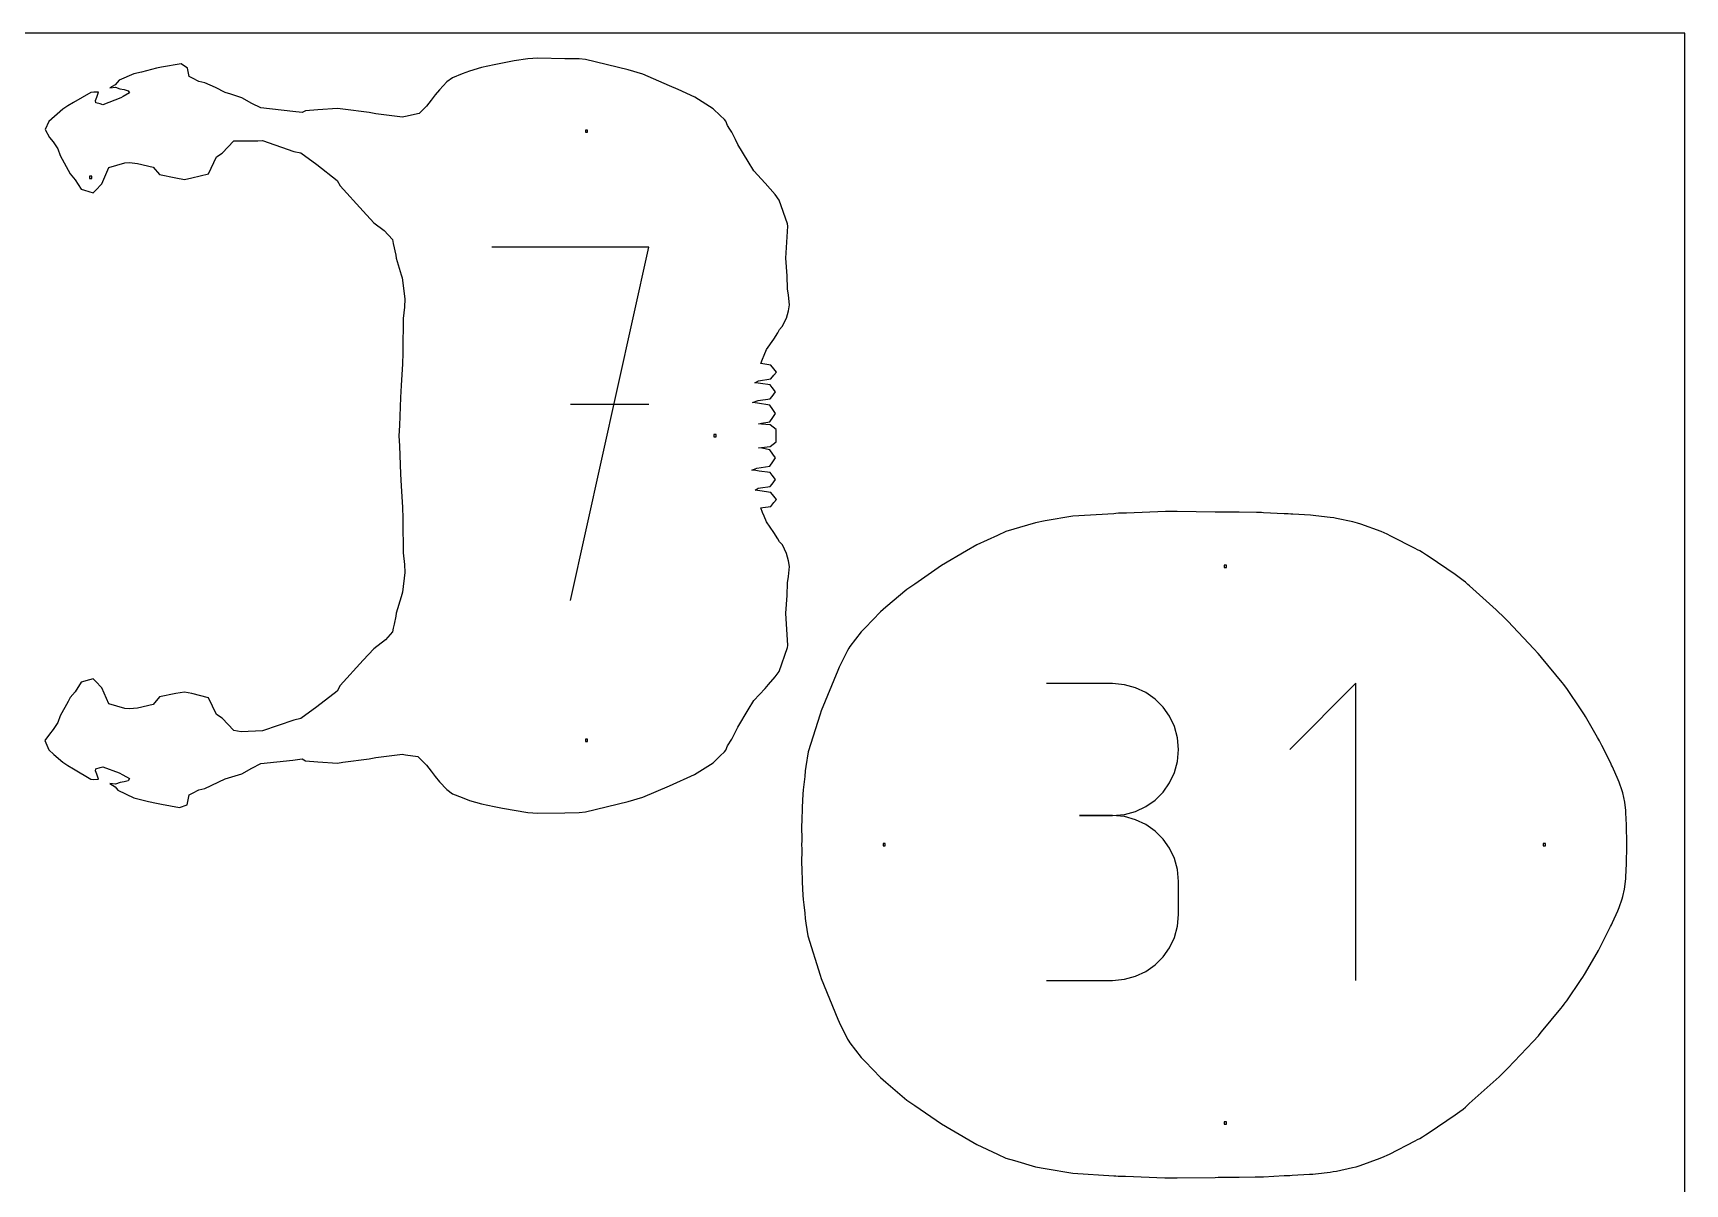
# Model space of a CAD drawing. Extents: x 0 to 90, y 0 to 90.
# Drawn here: x 46.66 to 90, y 59.81 to 90 of the extents above; entities that cross this region are included whole.
import ezdxf

# ---------------------------------------------------------------- set-up
doc = ezdxf.new("R2010")
doc.units = 0

msp = doc.modelspace()

# ---------------------------------------------------------------- linework, layer by layer
at = {"layer": 'annotation', "color": 1}
for p, q in [((62.8202, 84.381303), (58.69662, 84.381303)), ((60.758701, 75.108338), (62.8202, 84.381303)), ((62.8202, 80.251908), (60.758701, 80.251908)), ((74.982446, 72.931825), (73.251665, 72.931825)), ((75.293731, 72.903884), (74.982446, 72.931825)), ((75.586639, 72.823365), (75.293731, 72.903884)), ((75.8563, 72.695218), (75.586639, 72.823365)), ((81.369009, 72.940867), (79.636272, 71.207642)), ((81.369009, 65.146731), (81.369009, 72.940867)), ((76.09784, 72.524396), (75.8563, 72.695218)), ((76.306388, 72.315851), (76.09784, 72.524396)), ((76.477072, 72.074535), (76.306388, 72.315851)), ((76.605021, 71.805402), (76.477072, 72.074535)), ((76.685364, 71.513402), (76.605021, 71.805402)), ((76.713227, 71.203488), (76.685364, 71.513402)), ((76.685364, 70.892119), (76.713227, 71.203488)), ((76.713227, 71.203488), (76.713227, 71.203488)), ((76.605021, 70.598986), (76.685364, 70.892119)), ((76.306388, 70.087075), (76.477072, 70.329)), ((76.477072, 70.329), (76.605021, 70.598986)), ((75.8563, 69.707051), (76.09784, 69.878121)), ((76.09784, 69.878121), (76.306388, 70.087075)), ((74.982446, 69.470263), (74.115833, 69.470263)), ((74.115833, 69.470263), (74.982446, 69.470263)), ((74.982446, 69.470263), (75.293731, 69.49821)), ((75.293731, 69.442322), (74.982446, 69.470263)), ((74.982446, 69.470263), (74.982446, 69.470263)), ((75.293731, 69.49821), (75.586639, 69.578776)), ((75.586639, 69.361802), (75.293731, 69.442322)), ((75.586639, 69.578776), (75.8563, 69.707051)), ((75.8563, 69.233655), (75.586639, 69.361802)), ((76.09784, 69.062833), (75.8563, 69.233655)), ((76.306388, 68.854288), (76.09784, 69.062833)), ((76.477072, 68.612973), (76.306388, 68.854288)), ((76.605021, 68.343839), (76.477072, 68.612973)), ((76.685364, 68.051839), (76.605021, 68.343839)), ((76.713227, 67.741925), (76.685364, 68.051839)), ((76.713227, 66.875313), (76.713227, 67.741925)), ((76.713227, 67.741925), (76.713227, 67.741925)), ((76.685364, 66.56527), (76.713227, 66.875313)), ((76.605021, 66.273202), (76.685364, 66.56527)), ((76.306388, 65.762748), (76.477072, 66.004048)), ((76.477072, 66.004048), (76.605021, 66.273202)), ((75.8563, 65.383474), (76.09784, 65.554244)), ((76.09784, 65.554244), (76.306388, 65.762748)), ((73.251665, 65.146976), (74.982446, 65.146976)), ((74.982446, 65.146976), (75.293731, 65.1749)), ((74.982446, 65.146976), (74.982446, 65.146976)), ((75.293731, 65.1749), (75.586639, 65.255379)), ((75.586639, 65.255379), (75.8563, 65.383474))]:
    msp.add_line(p, q, dxfattribs=at)
at = {"layer": 'boundary', "color": 5}
for p, q in [((59.639798, 89.323745), (59.285545, 89.2667)), ((59.903703, 89.34125), (59.639798, 89.323745)), ((60.616517, 89.326051), (59.903703, 89.34125)), ((60.99095, 89.323436), (60.616517, 89.326051)), ((61.153771, 89.304591), (60.99095, 89.323436)), ((62.275424, 89.031701), (61.153771, 89.304591)), ((49.30848, 88.930869), (48.921038, 88.7635)), ((49.506119, 88.977129), (49.30848, 88.930869)), ((49.901434, 89.077868), (49.506119, 88.977129)), ((50.027595, 89.101854), (49.901434, 89.077868)), ((50.546075, 89.191618), (50.027595, 89.101854)), ((50.713807, 89.076501), (50.546075, 89.191618)), ((50.738677, 88.951221), (50.713807, 89.076501)), ((50.75694, 88.85855), (50.738677, 88.951221)), ((50.846343, 88.812927), (50.75694, 88.85855)), ((57.917895, 88.927915), (57.664339, 88.826849)), ((58.114525, 89.001373), (57.917895, 88.927915)), ((58.42663, 89.094621), (58.114525, 89.001373)), ((58.755781, 89.161863), (58.42663, 89.094621)), ((58.976393, 89.208266), (58.755781, 89.161863)), ((59.285545, 89.2667), (58.976393, 89.208266)), ((62.659063, 88.919319), (62.275424, 89.031701)), ((63.36181, 88.616013), (62.659063, 88.919319)), ((48.17414, 88.442872), (47.725306, 88.17796)), ((48.256913, 88.452113), (48.17414, 88.442872)), ((48.376033, 88.449345), (48.256913, 88.452113)), ((48.355916, 88.395015), (48.376033, 88.449345)), ((48.813832, 88.643369), (48.677658, 88.562071)), ((48.677658, 88.562071), (48.824488, 88.577693)), ((48.921038, 88.7635), (48.813832, 88.643369)), ((48.824488, 88.577693), (48.94104, 88.534098)), ((48.94104, 88.534098), (49.048766, 88.515)), ((49.187497, 88.434204), (49.023828, 88.333587)), ((49.048766, 88.515), (49.155842, 88.485142)), ((49.155842, 88.485142), (49.187497, 88.434204)), ((51.012402, 88.724372), (50.846343, 88.812927)), ((51.169523, 88.691543), (51.012402, 88.724372)), ((51.44994, 88.570023), (51.169523, 88.691543)), ((51.6972, 88.435707), (51.44994, 88.570023)), ((51.852501, 88.395241), (51.6972, 88.435707)), ((57.327404, 88.513382), (57.214487, 88.376935)), ((57.519565, 88.720262), (57.327404, 88.513382)), ((57.664339, 88.826849), (57.519565, 88.720262)), ((63.584072, 88.520272), (63.36181, 88.616013)), ((64.0238, 88.319584), (63.584072, 88.520272)), ((47.445672, 87.998664), (47.078105, 87.679312)), ((47.571594, 88.091063), (47.445672, 87.998664)), ((47.725306, 88.17796), (47.571594, 88.091063)), ((48.294665, 88.22955), (48.330678, 88.314571)), ((48.30679, 88.170838), (48.294665, 88.22955)), ((48.423341, 88.139517), (48.30679, 88.170838)), ((48.330678, 88.314571), (48.355916, 88.395015)), ((48.49248, 88.120646), (48.423341, 88.139517)), ((48.959871, 88.29722), (48.49248, 88.120646)), ((49.023828, 88.333587), (48.959871, 88.29722)), ((52.137005, 88.304112), (51.852501, 88.395241)), ((52.402865, 88.153494), (52.137005, 88.304112)), ((52.632627, 88.034159), (52.402865, 88.153494)), ((53.47771, 87.943244), (52.632627, 88.034159)), ((54.129965, 87.986751), (53.805481, 87.96294)), ((54.64433, 88.02459), (54.129965, 87.986751)), ((54.789773, 88.000418), (54.64433, 88.02459)), ((55.477895, 87.915957), (54.789773, 88.000418)), ((56.983066, 88.080467), (56.841204, 87.942011)), ((57.105547, 88.23495), (56.983066, 88.080467)), ((57.214487, 88.376935), (57.105547, 88.23495)), ((64.502386, 88.013466), (64.0238, 88.319584)), ((64.686074, 87.835535), (64.502386, 88.013466)), ((47.078105, 87.679312), (46.974462, 87.46859)), ((53.718291, 87.91461), (53.47771, 87.943244)), ((53.805481, 87.96294), (53.718291, 87.91461)), ((55.651005, 87.87925), (55.477895, 87.915957)), ((56.284015, 87.799267), (55.651005, 87.87925)), ((56.340376, 87.791903), (56.284015, 87.799267)), ((56.434961, 87.806211), (56.340376, 87.791903)), ((56.788014, 87.885175), (56.434961, 87.806211)), ((56.841204, 87.942011), (56.788014, 87.885175)), ((64.802303, 87.730386), (64.686074, 87.835535)), ((64.833481, 87.683729), (64.802303, 87.730386)), ((64.881981, 87.570662), (64.833481, 87.683729)), ((64.937901, 87.47787), (64.881981, 87.570662)), ((46.974462, 87.46859), (47.093883, 87.261054)), ((47.093883, 87.261054), (47.184754, 87.146033)), ((47.184754, 87.146033), (47.238332, 87.068494)), ((51.624495, 86.848443), (51.928271, 87.172203)), ((51.928271, 87.172203), (52.55417, 87.168822)), ((52.55417, 87.168822), (52.679722, 87.180447)), ((52.679722, 87.180447), (53.500199, 86.895533)), ((64.989369, 87.397099), (64.937901, 87.47787)), ((65.088445, 87.205124), (64.989369, 87.397099)), ((65.148776, 87.078265), (65.088445, 87.205124)), ((47.238332, 87.068494), (47.309931, 86.964227)), ((47.309931, 86.964227), (47.374001, 86.786855)), ((47.374001, 86.786855), (47.578821, 86.404279)), ((51.261659, 86.307853), (51.476481, 86.748808)), ((51.476481, 86.748808), (51.624495, 86.848443)), ((53.500199, 86.895533), (53.683691, 86.857423)), ((53.683691, 86.857423), (54.104557, 86.551021)), ((65.424382, 86.627564), (65.148776, 87.078265)), ((47.578821, 86.404279), (47.630056, 86.306784)), ((47.630056, 86.306784), (47.7625, 86.15028)), ((48.461927, 86.042041), (48.650701, 86.473137)), ((48.650701, 86.473137), (49.068455, 86.592063)), ((49.068455, 86.592063), (49.189184, 86.602365)), ((49.189184, 86.602365), (49.397869, 86.57956)), ((49.397869, 86.57956), (49.808205, 86.484809)), ((49.808205, 86.484809), (49.974079, 86.284995)), ((49.974079, 86.284995), (50.410397, 86.199068)), ((50.826266, 86.200608), (51.261659, 86.307853)), ((54.104557, 86.551021), (54.642014, 86.135126)), ((65.570423, 86.385511), (65.424382, 86.627564)), ((65.870601, 86.063824), (65.570423, 86.385511)), ((47.7625, 86.15028), (47.925089, 85.901172)), ((47.925089, 85.901172), (48.010259, 85.876336)), ((48.010259, 85.876336), (48.241238, 85.811042)), ((48.241238, 85.811042), (48.298683, 85.871408)), ((48.298683, 85.871408), (48.461927, 86.042041)), ((50.410397, 86.199068), (50.635652, 86.161641)), ((50.635652, 86.161641), (50.826266, 86.200608)), ((54.642014, 86.135126), (54.720069, 85.989723)), ((54.720069, 85.989723), (55.318859, 85.326345)), ((66.134826, 85.764449), (65.870601, 86.063824)), ((66.233681, 85.61853), (66.134826, 85.764449)), ((66.452836, 84.99218), (66.233681, 85.61853)), ((55.318859, 85.326345), (55.60143, 85.022064)), ((55.60143, 85.022064), (55.869482, 84.819224)), ((66.466758, 84.937368), (66.452836, 84.99218)), ((55.869482, 84.819224), (56.093581, 84.579201)), ((56.093581, 84.579201), (56.112714, 84.480828)), ((66.407203, 84.091984), (66.466758, 84.937368)), ((56.112714, 84.480828), (56.176293, 84.172523)), ((56.176293, 84.172523), (56.189865, 84.092174)), ((56.189865, 84.092174), (56.320368, 83.658719)), ((66.441984, 83.627842), (66.407203, 84.091984)), ((56.320368, 83.658719), (56.345753, 83.575581)), ((56.345753, 83.575581), (56.41462, 83.023092)), ((66.4585, 83.292529), (66.441984, 83.627842)), ((66.477068, 83.126646), (66.4585, 83.292529)), ((56.403408, 82.811366), (56.368864, 82.509822)), ((56.41462, 83.023092), (56.403408, 82.811366)), ((66.507872, 82.865449), (66.477068, 83.126646)), ((66.483147, 82.715823), (66.507872, 82.865449)), ((56.368864, 82.509822), (56.36757, 82.204679)), ((66.318614, 82.297113), (66.430412, 82.522365)), ((66.430412, 82.522365), (66.483147, 82.715823)), ((56.3628, 81.975713), (56.361258, 81.600278)), ((56.36757, 82.204679), (56.3628, 81.975713)), ((65.903417, 81.694124), (66.098625, 81.971436)), ((66.098625, 81.971436), (66.200623, 82.137869)), ((66.200623, 82.137869), (66.246782, 82.222002)), ((66.246782, 82.222002), (66.318614, 82.297113)), ((56.361258, 81.600278), (56.35695, 81.32218)), ((65.801437, 81.447091), (65.843588, 81.549077)), ((65.843588, 81.549077), (65.903417, 81.694124)), ((56.35695, 81.32218), (56.321315, 80.753841)), ((65.754485, 81.326431), (65.801437, 81.447091)), ((65.811181, 81.31788), (65.754485, 81.326431)), ((66.019459, 81.288282), (65.811181, 81.31788)), ((66.093771, 81.191217), (66.019459, 81.288282)), ((66.162632, 81.10663), (66.093771, 81.191217)), ((66.0938, 81.021989), (66.162632, 81.10663)), ((56.321315, 80.753841), (56.301647, 80.44088)), ((65.599125, 80.826455), (65.697425, 80.879167)), ((65.681159, 80.814222), (65.599125, 80.826455)), ((65.747325, 80.804256), (65.681159, 80.814222)), ((65.697425, 80.879167), (66.01953, 80.924869)), ((66.001543, 80.767018), (65.747325, 80.804256)), ((66.052699, 80.704184), (66.001543, 80.767018)), ((66.01953, 80.924869), (66.0938, 81.021989)), ((66.141367, 80.585362), (66.052699, 80.704184)), ((56.301647, 80.44088), (56.271462, 79.703952)), ((65.537005, 80.307957), (65.68612, 80.358835)), ((65.668972, 80.286044), (65.537005, 80.307957)), ((65.989502, 80.23434), (65.668972, 80.286044)), ((65.68612, 80.358835), (66.001646, 80.403607)), ((66.069126, 80.120533), (65.989502, 80.23434)), ((66.001646, 80.403607), (66.052768, 80.466471)), ((66.052768, 80.466471), (66.141367, 80.585362)), ((65.689483, 79.750372), (65.776392, 79.76526)), ((65.774466, 79.742122), (65.689483, 79.750372)), ((65.776392, 79.76526), (65.989573, 79.802502)), ((65.989573, 79.802502), (66.06916, 79.916354)), ((66.139047, 80.018467), (66.069126, 80.120533)), ((66.06916, 79.916354), (66.139047, 80.018467)), ((56.271462, 79.703952), (56.260978, 79.435244)), ((56.260978, 79.435244), (56.271462, 79.166553)), ((66.001689, 79.718508), (65.774466, 79.742122)), ((66.078995, 79.658847), (66.001689, 79.718508)), ((66.153748, 79.597183), (66.078995, 79.658847)), ((66.153786, 79.464873), (66.153748, 79.597183)), ((66.153803, 79.405785), (66.153786, 79.464873)), ((66.153841, 79.27346), (66.153803, 79.405785)), ((56.271462, 79.166553), (56.301647, 78.429619)), ((65.689485, 79.120083), (65.774642, 79.128357)), ((65.776521, 79.105181), (65.689485, 79.120083)), ((65.774642, 79.128357), (66.001797, 79.151985)), ((65.989501, 79.067993), (65.776521, 79.105181)), ((66.069125, 78.954186), (65.989501, 79.067993)), ((66.001797, 79.151985), (66.079094, 79.211716)), ((66.139047, 78.85212), (66.069125, 78.954186)), ((66.079094, 79.211716), (66.153841, 79.27346)), ((65.522515, 78.528407), (65.653706, 78.58179)), ((65.580772, 78.528219), (65.522515, 78.528407)), ((65.707672, 78.509321), (65.580772, 78.528219)), ((65.653706, 78.58179), (65.989584, 78.636162)), ((66.001542, 78.466903), (65.707672, 78.509321)), ((65.989584, 78.636162), (66.069166, 78.750012)), ((66.052699, 78.404069), (66.001542, 78.466903)), ((66.069166, 78.750012), (66.139047, 78.85212)), ((56.301647, 78.429619), (56.321309, 78.11672)), ((56.321309, 78.11672), (56.356942, 77.548325)), ((65.6047, 78.004955), (65.681075, 78.056225)), ((65.681075, 78.056225), (65.747342, 78.06621)), ((65.747342, 78.06621), (66.001646, 78.103492)), ((66.001646, 78.103492), (66.052768, 78.166356)), ((66.141367, 78.285248), (66.052699, 78.404069)), ((66.052768, 78.166356), (66.141367, 78.285248)), ((65.72999, 77.986433), (65.6047, 78.004955)), ((66.019449, 77.945629), (65.72999, 77.986433)), ((65.811218, 77.55259), (66.019532, 77.58221)), ((66.093763, 77.848562), (66.019449, 77.945629)), ((66.019532, 77.58221), (66.093797, 77.679328)), ((66.162632, 77.763971), (66.093763, 77.848562)), ((66.093797, 77.679328), (66.162632, 77.763971)), ((56.356942, 77.548325), (56.361251, 77.270267)), ((56.361251, 77.270267), (56.362799, 76.894803)), ((65.754471, 77.544015), (65.811218, 77.55259)), ((65.801523, 77.423163), (65.754471, 77.544015)), ((65.843681, 77.321175), (65.801523, 77.423163)), ((65.903409, 77.176373), (65.843681, 77.321175)), ((66.098266, 76.899558), (65.903409, 77.176373)), ((72.961319, 77.153837), (72.750641, 77.089056)), ((73.217808, 77.2014), (72.961319, 77.153837)), ((73.942883, 77.323885), (73.217808, 77.2014)), ((75.016969, 77.389485), (73.942883, 77.323885)), ((75.07194, 77.394274), (75.016969, 77.389485)), ((75.140233, 77.400022), (75.07194, 77.394274)), ((75.202517, 77.402147), (75.140233, 77.400022)), ((75.256962, 77.404011), (75.202517, 77.402147)), ((75.343846, 77.406987), (75.256962, 77.404011)), ((76.373056, 77.443103), (75.343846, 77.406987)), ((76.43518, 77.444762), (76.373056, 77.443103)), ((76.546449, 77.447403), (76.43518, 77.444762)), ((76.616503, 77.4466), (76.546449, 77.447403)), ((76.679033, 77.44582), (76.616503, 77.4466)), ((77.671047, 77.43269), (76.679033, 77.44582)), ((77.754434, 77.431668), (77.671047, 77.43269)), ((77.845334, 77.428874), (77.754434, 77.431668)), ((77.900273, 77.427351), (77.845334, 77.428874)), ((78.012338, 77.426775), (77.900273, 77.427351)), ((78.301914, 77.429128), (78.012338, 77.426775)), ((78.756693, 77.422956), (78.301914, 77.429128)), ((78.831957, 77.42085), (78.756693, 77.422956)), ((78.889598, 77.418666), (78.831957, 77.42085)), ((78.940862, 77.416033), (78.889598, 77.418666)), ((79.482965, 77.388116), (78.940862, 77.416033)), ((79.586011, 77.382756), (79.482965, 77.388116)), ((79.65678, 77.379003), (79.586011, 77.382756)), ((79.712791, 77.375743), (79.65678, 77.379003)), ((80.17989, 77.348887), (79.712791, 77.375743)), ((80.249931, 77.34479), (80.17989, 77.348887)), ((80.313839, 77.337152), (80.249931, 77.34479)), ((80.695189, 77.292203), (80.313839, 77.337152)), ((80.792048, 77.27996), (80.695189, 77.292203)), ((80.858647, 77.265864), (80.792048, 77.27996)), ((81.288611, 77.174848), (80.858647, 77.265864)), ((81.41195, 77.145158), (81.288611, 77.174848)), ((81.493377, 77.11554), (81.41195, 77.145158)), ((56.362799, 76.894803), (56.367566, 76.665857)), ((66.200492, 76.73278), (66.098266, 76.899558)), ((66.246711, 76.648523), (66.200492, 76.73278)), ((71.960707, 76.820638), (71.423222, 76.571281)), ((72.184262, 76.924879), (71.960707, 76.820638)), ((72.750641, 77.089056), (72.184262, 76.924879)), ((82.028914, 76.920009), (81.493377, 77.11554)), ((82.111649, 76.88808), (82.028914, 76.920009)), ((82.189601, 76.853265), (82.111649, 76.88808)), ((82.286112, 76.803582), (82.189601, 76.853265)), ((82.920644, 76.476189), (82.286112, 76.803582)), ((56.367566, 76.665857), (56.368854, 76.360699)), ((56.368854, 76.360699), (56.403402, 76.059125)), ((66.318652, 76.573291), (66.246711, 76.648523)), ((66.430387, 76.348172), (66.318652, 76.573291)), ((66.483138, 76.154698), (66.430387, 76.348172)), ((71.153875, 76.416682), (70.492898, 76.027343)), ((71.423222, 76.571281), (71.153875, 76.416682)), ((82.986632, 76.440672), (82.920644, 76.476189)), ((83.04079, 76.411575), (82.986632, 76.440672)), ((83.114011, 76.372462), (83.04079, 76.411575)), ((83.217189, 76.302019), (83.114011, 76.372462)), ((83.287121, 76.254716), (83.217189, 76.302019)), ((56.414614, 75.847426), (56.355415, 75.329335)), ((56.403402, 76.059125), (56.414614, 75.847426)), ((66.477072, 75.743902), (66.507866, 76.005109)), ((66.507866, 76.005109), (66.483138, 76.154698)), ((70.492898, 76.027343), (69.796987, 75.545174)), ((83.969466, 75.790804), (83.287121, 76.254716)), ((66.441991, 75.242609), (66.458509, 75.577993)), ((66.458509, 75.577993), (66.477072, 75.743902)), ((69.796987, 75.545174), (69.585255, 75.403792)), ((84.108089, 75.693226), (83.969466, 75.790804)), ((84.182922, 75.640766), (84.108089, 75.693226)), ((84.238471, 75.590781), (84.182922, 75.640766)), ((84.300446, 75.535093), (84.238471, 75.590781)), ((84.343738, 75.49639), (84.300446, 75.535093)), ((85.046317, 74.865659), (84.343738, 75.49639)), ((56.320471, 75.212094), (56.189914, 74.778474)), ((56.355415, 75.329335), (56.320471, 75.212094)), ((66.407208, 74.778493), (66.441991, 75.242609)), ((69.585255, 75.403792), (69.038195, 74.933403)), ((56.176322, 74.69803), (56.130686, 74.489127)), ((56.189914, 74.778474), (56.176322, 74.69803)), ((66.466759, 73.933178), (66.407208, 74.778493)), ((68.890301, 74.812482), (68.487603, 74.392478)), ((69.038195, 74.933403), (68.890301, 74.812482)), ((85.121106, 74.796058), (85.046317, 74.865659)), ((85.2024, 74.72056), (85.121106, 74.796058)), ((85.266028, 74.660583), (85.2024, 74.72056)), ((85.355641, 74.566268), (85.266028, 74.660583)), ((86.03751, 73.845255), (85.355641, 74.566268)), ((56.093676, 74.291454), (55.908604, 74.080069)), ((56.112803, 74.389955), (56.093676, 74.291454)), ((56.130686, 74.489127), (56.112803, 74.389955)), ((68.384373, 74.287309), (68.091296, 73.905499)), ((68.487603, 74.392478), (68.384373, 74.287309)), ((55.601498, 73.848463), (55.318879, 73.544135)), ((55.908604, 74.080069), (55.601498, 73.848463)), ((66.233858, 73.252273), (66.452818, 73.878226)), ((66.452818, 73.878226), (66.466759, 73.933178)), ((68.032282, 73.805021), (67.805402, 73.364127)), ((68.059042, 73.862384), (68.032282, 73.805021)), ((68.091296, 73.905499), (68.059042, 73.862384)), ((86.152974, 73.718191), (86.03751, 73.845255)), ((86.20436, 73.661692), (86.152974, 73.718191)), ((55.318879, 73.544135), (54.720138, 72.880818)), ((66.134781, 73.105982), (66.233858, 73.252273)), ((67.772857, 73.27929), (67.334269, 72.217478)), ((67.805402, 73.364127), (67.772857, 73.27929)), ((86.239258, 73.619115), (86.20436, 73.661692)), ((86.777492, 72.961532), (86.239258, 73.619115)), ((47.925098, 72.969278), (47.762843, 72.720656)), ((48.142774, 73.030587), (47.925098, 72.969278)), ((48.241245, 73.059406), (48.142774, 73.030587)), ((48.298547, 72.999208), (48.241245, 73.059406)), ((48.469255, 72.823606), (48.298547, 72.999208)), ((48.650633, 72.397369), (48.469255, 72.823606)), ((54.720138, 72.880818), (54.642026, 72.73533)), ((65.870464, 72.806457), (65.955563, 72.905489)), ((65.955563, 72.905489), (66.134781, 73.105982)), ((86.817805, 72.909897), (86.777492, 72.961532)), ((86.864527, 72.850093), (86.817805, 72.909897)), ((86.90054, 72.800451), (86.864527, 72.850093)), ((47.578672, 72.46601), (47.374191, 72.083566)), ((47.630048, 72.56377), (47.578672, 72.46601)), ((47.762843, 72.720656), (47.630048, 72.56377)), ((49.068488, 72.27837), (48.650633, 72.397369)), ((49.808122, 72.385595), (49.39771, 72.290867)), ((49.974083, 72.58549), (49.808122, 72.385595)), ((50.410427, 72.671413), (49.974083, 72.58549)), ((50.635645, 72.708837), (50.410427, 72.671413)), ((50.826234, 72.669873), (50.635645, 72.708837)), ((51.261676, 72.562635), (50.826234, 72.669873)), ((51.476613, 72.12152), (51.261676, 72.562635)), ((54.642026, 72.73533), (54.1044, 72.319341)), ((65.423691, 72.241686), (65.570506, 72.485028)), ((65.570506, 72.485028), (65.870464, 72.806457)), ((87.280791, 72.242744), (86.90054, 72.800451)), ((47.374191, 72.083566), (47.31074, 71.907656)), ((49.189142, 72.268088), (49.068488, 72.27837)), ((49.39771, 72.290867), (49.189142, 72.268088)), ((51.62437, 72.022057), (51.476613, 72.12152)), ((51.928298, 71.698273), (51.62437, 72.022057)), ((53.500228, 71.974978), (52.679738, 71.690061)), ((53.683689, 72.013083), (53.500228, 71.974978)), ((54.1044, 72.319341), (53.683689, 72.013083)), ((65.148827, 71.792231), (65.423691, 72.241686)), ((67.310627, 72.12758), (66.996985, 71.14232)), ((67.334269, 72.217478), (67.310627, 72.12758)), ((87.315009, 72.190064), (87.280791, 72.242744)), ((87.366098, 72.111477), (87.315009, 72.190064)), ((87.394495, 72.065013), (87.366098, 72.111477)), ((87.709154, 71.514101), (87.394495, 72.065013)), ((47.09432, 71.609975), (46.96934, 71.439498)), ((47.184739, 71.724536), (47.09432, 71.609975)), ((47.238648, 71.802598), (47.184739, 71.724536)), ((47.31074, 71.907656), (47.238648, 71.802598)), ((52.124665, 71.668184), (51.928298, 71.698273)), ((52.679738, 71.690061), (52.124665, 71.668184)), ((64.989912, 71.474283), (65.148827, 71.792231)), ((87.756735, 71.428456), (87.709154, 71.514101)), ((46.96934, 71.439498), (47.078055, 71.191197)), ((47.078055, 71.191197), (47.206936, 71.074443)), ((56.283754, 71.071136), (56.340449, 71.078544)), ((56.340449, 71.078544), (56.435503, 71.064168)), ((64.686652, 71.035516), (64.802612, 71.140458)), ((64.802612, 71.140458), (64.833691, 71.186997)), ((64.833691, 71.186997), (64.881988, 71.299762)), ((64.881988, 71.299762), (64.989912, 71.474283)), ((66.996985, 71.14232), (66.932102, 70.75963)), ((87.795016, 71.359476), (87.756735, 71.428456)), ((87.818865, 71.311518), (87.795016, 71.359476)), ((88.051721, 70.842931), (87.818865, 71.311518)), ((47.206936, 71.074443), (47.445389, 70.872006)), ((47.445389, 70.872006), (47.571572, 70.779409)), ((47.571572, 70.779409), (47.725676, 70.692297)), ((47.725676, 70.692297), (48.174188, 70.427578)), ((48.294664, 70.640927), (48.306812, 70.699656)), ((48.306812, 70.699656), (48.423505, 70.731055)), ((48.423505, 70.731055), (48.49242, 70.749842)), ((48.49242, 70.749842), (48.920915, 70.59097)), ((52.137711, 70.56658), (52.403012, 70.717019)), ((52.403012, 70.717019), (52.632614, 70.836296)), ((52.632614, 70.836296), (53.478215, 70.927215)), ((53.478215, 70.927215), (53.7183, 70.955777)), ((53.7183, 70.955777), (53.80526, 70.907547)), ((53.80526, 70.907547), (54.128082, 70.883805)), ((54.128082, 70.883805), (54.643639, 70.84579)), ((54.643639, 70.84579), (54.789785, 70.870074)), ((54.789785, 70.870074), (55.477482, 70.954411)), ((55.477482, 70.954411), (55.65104, 70.991209)), ((55.65104, 70.991209), (56.283754, 71.071136)), ((56.435503, 71.064168), (56.756997, 71.01799)), ((56.756997, 71.01799), (56.841118, 70.928522)), ((56.841118, 70.928522), (56.982867, 70.790205)), ((56.982867, 70.790205), (57.105463, 70.63559)), ((64.014786, 70.546348), (64.502618, 70.857162)), ((64.502618, 70.857162), (64.686652, 71.035516)), ((66.932102, 70.75963), (66.920756, 70.643947)), ((88.076324, 70.793489), (88.051721, 70.842931)), ((88.099592, 70.74669), (88.076324, 70.793489)), ((88.24736, 70.408538), (88.099592, 70.74669)), ((48.174188, 70.427578), (48.256889, 70.418326)), ((48.256889, 70.418326), (48.376026, 70.42112)), ((48.330472, 70.556435), (48.294664, 70.640927)), ((48.355751, 70.475894), (48.330472, 70.556435)), ((48.376026, 70.42112), (48.355751, 70.475894)), ((48.824471, 70.292963), (48.677815, 70.308553)), ((48.677815, 70.308553), (48.813824, 70.227322)), ((48.813824, 70.227322), (48.888899, 70.139406)), ((48.941672, 70.336556), (48.824471, 70.292963)), ((48.920915, 70.59097), (49.019429, 70.539428)), ((49.049764, 70.355787), (48.941672, 70.336556)), ((49.019429, 70.539428), (49.191623, 70.443772)), ((49.156385, 70.385579), (49.049764, 70.355787)), ((49.191623, 70.443772), (49.156385, 70.385579)), ((51.170162, 70.179094), (51.697159, 70.434689)), ((51.697159, 70.434689), (52.137711, 70.56658)), ((57.105463, 70.63559), (57.214324, 70.493716)), ((57.214324, 70.493716), (57.327331, 70.35715)), ((57.327331, 70.35715), (57.51944, 70.150292)), ((62.659111, 69.951147), (63.36186, 70.254461)), ((63.36186, 70.254461), (64.014786, 70.546348)), ((66.883208, 70.28433), (66.869287, 70.143684)), ((66.905417, 70.497763), (66.883208, 70.28433)), ((66.920756, 70.643947), (66.905417, 70.497763)), ((88.276868, 70.343945), (88.24736, 70.408538)), ((88.350493, 70.120155), (88.276868, 70.343945)), ((48.888899, 70.139406), (49.308392, 69.939624)), ((49.308392, 69.939624), (49.68854, 69.842384)), ((49.68854, 69.842384), (49.901362, 69.792598)), ((49.901362, 69.792598), (50.027576, 69.768604)), ((50.703044, 69.750332), (50.726003, 69.878796)), ((50.726003, 69.878796), (50.757088, 70.012057)), ((50.757088, 70.012057), (50.846455, 70.057545)), ((50.846455, 70.057545), (51.012468, 70.146142)), ((51.012468, 70.146142), (51.170162, 70.179094)), ((57.51944, 70.150292), (57.664278, 70.043647)), ((57.664278, 70.043647), (57.917817, 69.942571)), ((57.917817, 69.942571), (58.11443, 69.869111)), ((58.11443, 69.869111), (58.426575, 69.775843)), ((61.153861, 69.565872), (62.275459, 69.838759)), ((62.275459, 69.838759), (62.659111, 69.951147)), ((66.860825, 70.028314), (66.836191, 69.692521)), ((66.869287, 70.143684), (66.860825, 70.028314)), ((88.369797, 70.067123), (88.350493, 70.120155)), ((88.423897, 69.825764), (88.369797, 70.067123)), ((88.448181, 69.600058), (88.423897, 69.825764)), ((50.027576, 69.768604), (50.499638, 69.685124)), ((50.499638, 69.685124), (50.703044, 69.750332)), ((58.426575, 69.775843), (58.755718, 69.7086)), ((58.755718, 69.7086), (58.976314, 69.662199)), ((58.976314, 69.662199), (59.639791, 69.546705)), ((59.639791, 69.546705), (59.903651, 69.529203)), ((59.903651, 69.529203), (60.61631, 69.544399)), ((60.61631, 69.544399), (60.990938, 69.547015)), ((60.990938, 69.547015), (61.153861, 69.565872)), ((66.836191, 69.692521), (66.829448, 69.322224)), ((88.452475, 69.543523), (88.448181, 69.600058)), ((88.466147, 69.225927), (88.452475, 69.543523)), ((66.829448, 69.322224), (66.825373, 69.207235)), ((66.825373, 69.207235), (66.826808, 68.817668)), ((88.468284, 69.154109), (88.466147, 69.225927)), ((88.472388, 68.790007), (88.468284, 69.154109)), ((66.826808, 68.593456), (66.825372, 68.203888)), ((66.826808, 68.817668), (66.825758, 68.705567)), ((66.825758, 68.705567), (66.826808, 68.593456)), ((88.468285, 68.257047), (88.472388, 68.62114)), ((88.473586, 68.705572), (88.472388, 68.790007)), ((88.472388, 68.62114), (88.473586, 68.705572)), ((66.825372, 68.203888), (66.829446, 68.08887)), ((66.829446, 68.08887), (66.836187, 67.718617)), ((88.452337, 67.864444), (88.466779, 68.202463)), ((88.466779, 68.202463), (88.468285, 68.257047)), ((66.836187, 67.718617), (66.860816, 67.382864)), ((88.413399, 67.537691), (88.448265, 67.8117)), ((88.448265, 67.8117), (88.452337, 67.864444)), ((66.860816, 67.382864), (66.869279, 67.267473)), ((66.869279, 67.267473), (66.883202, 67.126806)), ((88.272218, 67.056883), (88.348375, 67.284445)), ((88.348375, 67.284445), (88.369872, 67.344131)), ((88.369872, 67.344131), (88.413399, 67.537691)), ((66.883202, 67.126806), (66.905405, 66.913429)), ((66.905405, 66.913429), (66.920739, 66.767254)), ((66.920739, 66.767254), (66.932084, 66.651548)), ((88.099645, 66.664491), (88.234943, 66.974964)), ((88.234943, 66.974964), (88.272218, 67.056883)), ((66.932084, 66.651548), (66.98656, 66.312366)), ((66.98656, 66.312366), (67.310619, 65.283546)), ((87.794269, 66.050094), (88.047016, 66.558699)), ((88.047016, 66.558699), (88.071209, 66.607334)), ((88.071209, 66.607334), (88.099645, 66.664491)), ((87.394499, 65.34607), (87.729238, 65.933127)), ((87.729238, 65.933127), (87.757978, 65.984834)), ((87.757978, 65.984834), (87.794269, 66.050094)), ((67.310619, 65.283546), (67.33427, 65.193613)), ((67.33427, 65.193613), (67.772864, 64.131765)), ((86.89962, 64.609266), (87.280833, 65.168391)), ((87.280833, 65.168391), (87.318586, 65.226497)), ((87.318586, 65.226497), (87.367081, 65.301093)), ((87.367081, 65.301093), (87.394499, 65.34607)), ((86.860512, 64.555823), (86.89962, 64.609266)), ((86.239842, 63.792675), (86.747358, 64.410909)), ((86.747358, 64.410909), (86.784207, 64.458142)), ((86.784207, 64.458142), (86.833452, 64.521183)), ((86.833452, 64.521183), (86.860512, 64.555823)), ((67.772864, 64.131765), (67.805405, 64.046937)), ((67.805405, 64.046937), (68.032251, 63.606085)), ((86.153532, 63.693468), (86.204356, 63.749402)), ((86.204356, 63.749402), (86.239842, 63.792675)), ((68.032251, 63.606085), (68.059009, 63.548726)), ((68.059009, 63.548726), (68.091265, 63.505607)), ((68.091265, 63.505607), (68.384341, 63.12379)), ((85.349728, 62.838904), (86.017699, 63.544585)), ((86.017699, 63.544585), (86.153532, 63.693468)), ((68.384341, 63.12379), (68.4876, 63.018591)), ((68.4876, 63.018591), (68.890269, 62.598604)), ((68.890269, 62.598604), (69.03823, 62.477625)), ((69.03823, 62.477625), (69.585229, 62.007286)), ((84.340756, 61.912073), (85.046243, 62.545417)), ((85.046243, 62.545417), (85.121313, 62.615249)), ((85.121313, 62.615249), (85.202418, 62.690515)), ((85.202418, 62.690515), (85.258466, 62.743247)), ((85.258466, 62.743247), (85.349728, 62.838904)), ((69.585229, 62.007286), (69.797043, 61.865848)), ((69.797043, 61.865848), (70.492873, 61.38373)), ((83.287259, 61.156873), (83.96895, 61.620344)), ((83.96895, 61.620344), (84.094963, 61.70863)), ((84.094963, 61.70863), (84.182924, 61.770329)), ((84.182924, 61.770329), (84.239078, 61.820784)), ((84.239078, 61.820784), (84.27735, 61.855215)), ((84.27735, 61.855215), (84.340756, 61.912073)), ((70.492873, 61.38373), (70.74579, 61.238454)), ((70.74579, 61.238454), (71.423182, 60.8398)), ((83.195662, 61.094403), (83.287259, 61.156873)), ((71.423182, 60.8398), (71.960621, 60.590459)), ((82.251192, 60.589515), (82.920596, 60.934911)), ((82.920596, 60.934911), (82.986941, 60.970552)), ((82.986941, 60.970552), (83.040786, 60.999486)), ((83.040786, 60.999486), (83.113954, 61.038717)), ((83.113954, 61.038717), (83.195662, 61.094403)), ((71.960621, 60.590459), (72.184213, 60.486198)), ((72.184213, 60.486198), (72.4076, 60.417509)), ((72.4076, 60.417509), (72.96128, 60.257231)), ((72.96128, 60.257231), (73.217865, 60.209648)), ((81.279534, 60.234139), (81.372662, 60.255662)), ((81.372662, 60.255662), (81.481901, 60.29135)), ((81.481901, 60.29135), (82.001627, 60.480521)), ((82.001627, 60.480521), (82.111676, 60.522988)), ((82.111676, 60.522988), (82.189802, 60.557888)), ((82.189802, 60.557888), (82.251192, 60.589515)), ((73.217865, 60.209648), (73.942851, 60.087178)), ((73.942851, 60.087178), (75.016957, 60.021809)), ((75.016957, 60.021809), (75.069602, 60.017421)), ((75.069602, 60.017421), (75.126504, 60.01245)), ((75.126504, 60.01245), (75.20418, 60.009755)), ((75.20418, 60.009755), (75.256951, 60.008475)), ((75.256951, 60.008475), (75.325869, 60.006505)), ((75.325869, 60.006505), (76.354728, 59.970228)), ((76.354728, 59.970228), (76.435112, 59.967454)), ((76.435112, 59.967454), (76.520221, 59.964526)), ((76.520221, 59.964526), (76.616569, 59.964484)), ((76.616569, 59.964484), (76.67955, 59.965262)), ((76.67955, 59.965262), (77.671375, 59.978386)), ((77.671375, 59.978386), (77.754348, 59.979394)), ((77.754348, 59.979394), (77.812347, 59.981129)), ((77.812347, 59.981129), (77.900287, 59.983738)), ((77.900287, 59.983738), (77.969376, 59.984112)), ((77.969376, 59.984112), (78.149271, 59.981364)), ((78.149271, 59.981364), (78.303009, 59.982051)), ((78.303009, 59.982051), (78.724409, 59.987926)), ((78.724409, 59.987926), (78.820712, 59.991082)), ((78.820712, 59.991082), (78.889597, 59.992361)), ((78.889597, 59.992361), (78.940904, 59.995059)), ((78.940904, 59.995059), (79.482941, 60.02298)), ((79.482941, 60.02298), (79.53945, 60.025958)), ((79.53945, 60.025958), (79.632536, 60.030814)), ((79.632536, 60.030814), (79.691014, 60.034074)), ((79.691014, 60.034074), (80.145446, 60.060202)), ((80.145446, 60.060202), (80.236889, 60.065549)), ((80.236889, 60.065549), (80.30508, 60.072822)), ((80.30508, 60.072822), (80.695395, 60.118914)), ((80.695395, 60.118914), (80.768355, 60.128149)), ((80.768355, 60.128149), (80.85477, 60.144316)), ((80.85477, 60.144316), (81.279534, 60.234139))]:
    msp.add_line(p, q, dxfattribs=at)
at = {"layer": 'frame', "color": 5}
for p, q in [((90, 90), (0, 90)), ((90, 0), (90, 90))]:
    msp.add_line(p, q, dxfattribs=at)
at = {"layer": 'hole', "color": 5}
for p, q in [((61.210248, 87.455872), (61.153098, 87.455872)), ((61.153098, 87.455872), (61.153098, 87.398722)), ((61.153098, 87.398722), (61.210248, 87.398722)), ((61.210248, 87.398722), (61.210248, 87.455872)), ((48.198375, 86.24443), (48.141225, 86.24443)), ((48.141225, 86.24443), (48.141225, 86.18728)), ((48.141225, 86.18728), (48.198375, 86.18728)), ((48.198375, 86.18728), (48.198375, 86.24443)), ((64.581901, 79.463801), (64.524751, 79.463801)), ((64.524751, 79.463801), (64.524751, 79.406651)), ((64.524751, 79.406651), (64.581901, 79.406651)), ((64.581901, 79.406651), (64.581901, 79.463801)), ((77.967583, 76.036109), (77.910433, 76.036109)), ((77.910433, 76.036109), (77.910433, 75.978959)), ((77.910433, 75.978959), (77.967583, 75.978959)), ((77.967583, 75.978959), (77.967583, 76.036109)), ((61.210248, 71.471726), (61.153098, 71.471726)), ((61.153098, 71.471726), (61.153098, 71.414576)), ((61.153098, 71.414576), (61.210248, 71.414576)), ((61.210248, 71.414576), (61.210248, 71.471726)), ((69.018769, 68.734087), (68.961619, 68.734087)), ((68.961619, 68.734087), (68.961619, 68.676937)), ((68.961619, 68.676937), (69.018769, 68.676937)), ((69.018769, 68.676937), (69.018769, 68.734087)), ((86.33734, 68.734087), (86.28019, 68.734087)), ((86.28019, 68.734087), (86.28019, 68.676937)), ((86.28019, 68.676937), (86.33734, 68.676937)), ((86.33734, 68.676937), (86.33734, 68.734087)), ((77.967583, 61.432104), (77.910433, 61.432104)), ((77.910433, 61.432104), (77.910433, 61.374954)), ((77.910433, 61.374954), (77.967583, 61.374954)), ((77.967583, 61.374954), (77.967583, 61.432104))]:
    msp.add_line(p, q, dxfattribs=at)

doc.saveas('drawing.dxf')
